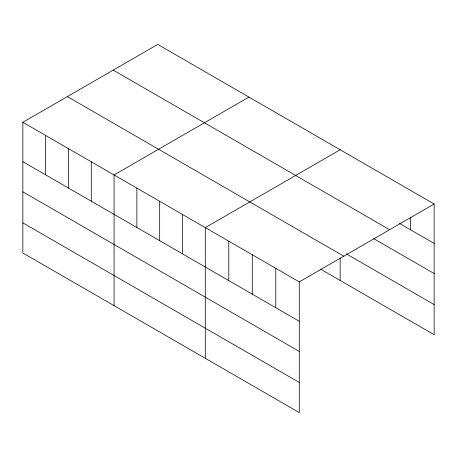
<?xml version="1.0" encoding="UTF-8"?>
<svg xmlns="http://www.w3.org/2000/svg" width="457" height="457" viewBox="0 0 457 457"><rect width="100%" height="100%" fill="white"/><g stroke="black" fill="none" stroke-linecap="round" stroke-linejoin="round"><path stroke-width="0.69" d="M320.443 269.059L434.15 334.707L434.15 204.011L157.728 44.42L22.85 122.293L22.85 252.989L299.272 412.58L299.272 281.883L22.85 122.293M248.951 97.084L114.067 174.957L114.067 305.653M340.168 149.753L205.29 227.62L205.29 358.317M299.272 281.883L434.15 204.011M399.527 223.427L434.15 243.415M113.222 70.121L389.638 229.711M373.558 238.56L434.15 273.543M346.349 253.892L434.15 304.579M67.362 96.598L343.778 256.188M22.85 161.698L299.272 321.288M22.85 191.826L299.272 351.416M22.85 222.862L299.272 382.452M410.654 217.184L410.654 229.854M340.168 258.028L340.168 280.444M275.777 268.316L275.777 307.721M252.281 254.755L252.281 294.159M228.786 241.187L228.786 280.592M182.486 214.459L182.486 253.864M159.676 201.291L159.676 240.696M136.871 188.124L136.871 227.529M91.263 161.789L91.263 201.2M68.459 148.628L68.459 188.033M45.654 135.461L45.654 174.865"/></g></svg>
